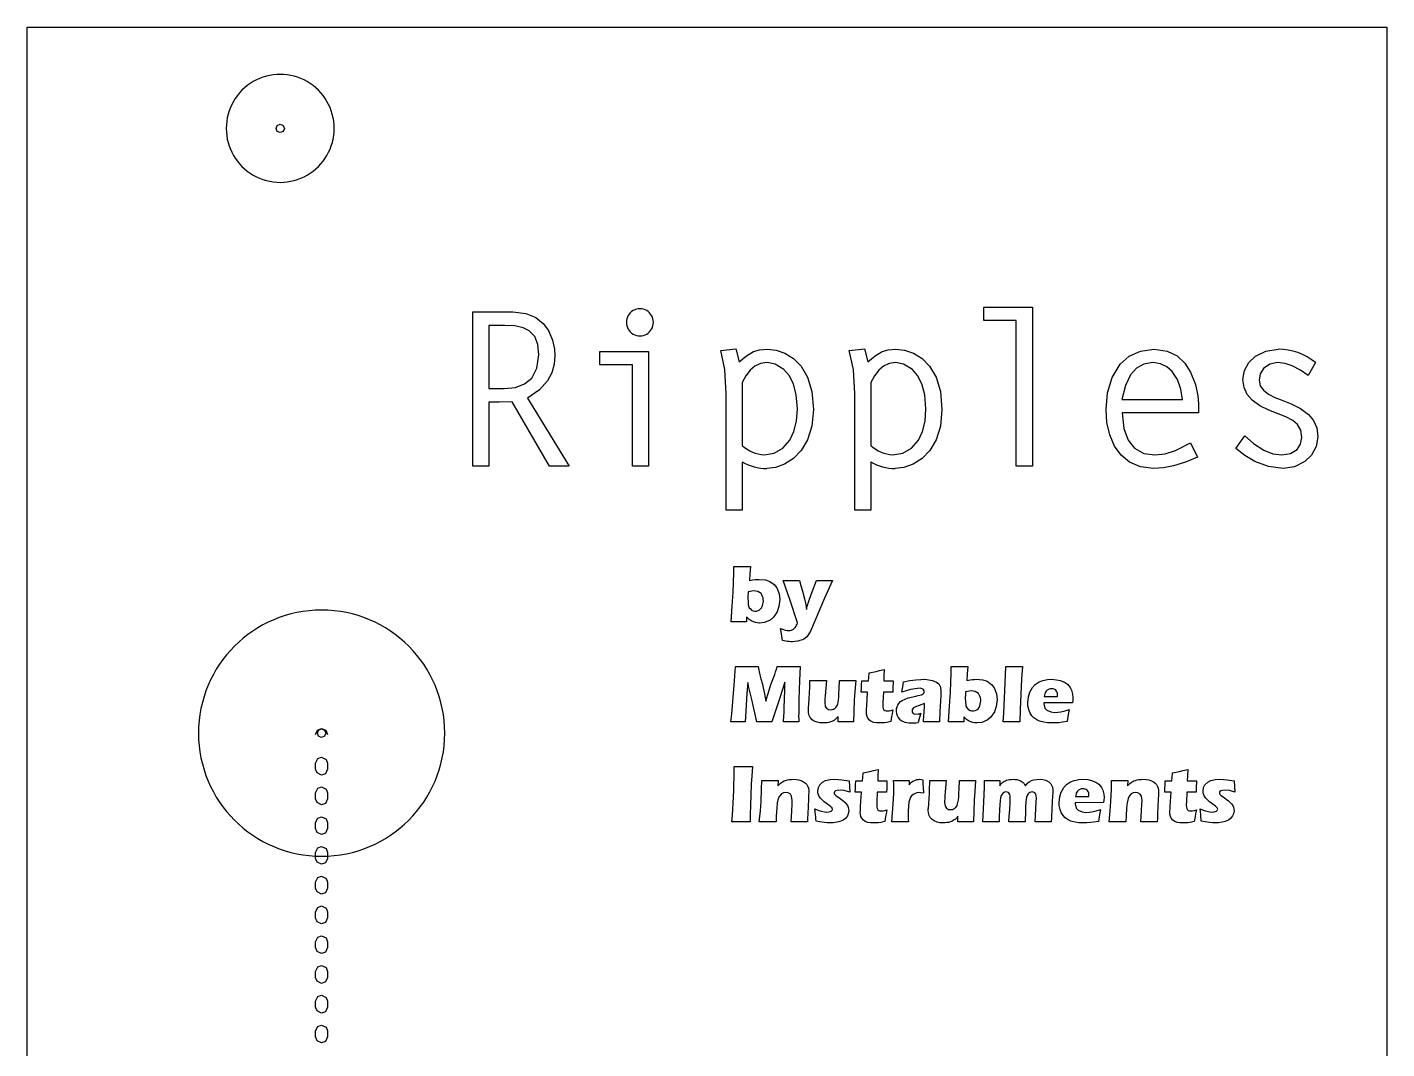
# Model space of a CAD drawing. Header units: inches. Extents: x 85 to 125, y -208 to -80.
# Drawn here: x 84.81 to 125.11, y -110.11 to -79.83 of the extents above; entities that cross this region are included whole.
import ezdxf

# ---------------------------------------------------------------- set-up
doc = ezdxf.new("R2010")
doc.units = ezdxf.units.IN
doc.header["$MEASUREMENT"] = 0

msp = doc.modelspace()

# ---------------------------------------------------------------- linework, layer by layer
at = {"color": 7, "linetype": 'Continuous'}
for p, q in [((84.806, -208.329), (84.806, -79.826)), ((84.806, -79.826), (125.107, -79.826)), ((125.107, -79.826), (125.107, -208.329)), ((113.16, -88.526), (113.16, -88.126)), ((113.16, -88.126), (114.601, -88.126)), ((114.601, -88.126), (114.601, -92.839)), ((98.015, -88.266), (99.203, -88.266)), ((98.015, -92.839), (98.015, -88.266)), ((114.125, -88.526), (113.16, -88.526)), ((114.125, -92.839), (114.125, -88.526)), ((98.961, -88.666), (98.491, -88.666)), ((98.491, -88.666), (98.491, -90.54)), ((101.781, -89.841), (101.781, -89.441)), ((101.781, -89.441), (103.222, -89.441)), ((103.222, -89.441), (103.222, -92.839)), ((105.362, -89.416), (105.813, -89.359)), ((105.813, -89.359), (105.914, -89.752)), ((109.172, -89.416), (109.623, -89.359)), ((109.623, -89.359), (109.725, -89.752)), ((102.746, -89.841), (101.781, -89.841)), ((102.746, -92.839), (102.746, -89.841)), ((122.99, -89.765), (122.78, -90.152)), ((98.491, -90.54), (98.942, -90.54)), ((106.003, -90.362), (106.003, -92.23)), ((109.813, -90.362), (109.813, -92.23)), ((98.491, -90.946), (98.491, -92.839)), ((100.289, -92.839), (99.177, -90.934)), ((99.635, -90.826), (100.867, -92.839)), ((105.527, -94.141), (105.527, -90.692)), ((109.337, -94.141), (109.337, -90.692)), ((117.255, -90.864), (119.047, -90.864)), ((119.523, -91.004), (119.523, -91.264)), ((119.523, -91.264), (117.262, -91.264)), ((119.288, -92.147), (119.491, -92.572)), ((120.633, -92.318), (120.894, -91.937)), ((98.491, -92.839), (98.015, -92.839)), ((100.867, -92.839), (100.289, -92.839)), ((103.222, -92.839), (102.746, -92.839)), ((106.003, -92.712), (106.003, -94.141)), ((109.813, -92.712), (109.813, -94.141)), ((114.601, -92.839), (114.125, -92.839)), ((106.003, -94.141), (105.527, -94.141)), ((109.813, -94.141), (109.337, -94.141)), ((107.411, -96.797), (107.217, -96.228)), ((108.076, -96.564), (108.206, -96.228)), ((108.675, -96.228), (108.442, -96.754)), ((107.998, -96.784), (108.076, -96.564)), ((107.638, -97.483), (107.411, -96.797)), ((107.905, -97.087), (107.93, -96.99)), ((108.442, -96.754), (108.022, -97.729)), ((106.131, -97.305), (106.127, -97.459)), ((105.766, -99.334), (105.803, -98.777)), ((109.762, -98.967), (109.968, -98.925)), ((113.799, -99.262), (113.812, -98.777)), ((114.307, -98.777), (114.279, -99.147)), ((105.691, -100.179), (105.766, -99.334)), ((106.165, -99.249), (106.134, -99.583)), ((106.282, -99.759), (106.195, -99.406)), ((107.261, -99.247), (107.103, -99.738)), ((108.494, -99.191), (108.456, -99.651)), ((108.876, -99.443), (108.885, -99.191)), ((109.717, -99.541), (109.53, -99.541)), ((109.54, -99.322), (109.544, -99.209)), ((109.544, -99.209), (109.744, -99.209)), ((109.691, -99.958), (109.717, -99.541)), ((110.186, -99.541), (110.171, -99.842)), ((110.463, -99.541), (110.186, -99.541)), ((110.198, -99.209), (110.472, -99.209)), ((113.752, -100.163), (113.799, -99.262)), ((114.279, -99.147), (114.235, -100.058)), ((106.134, -99.583), (106.094, -100.268)), ((106.431, -100.422), (106.282, -99.759)), ((107.103, -99.738), (106.876, -100.422)), ((107.966, -100.011), (107.985, -99.738)), ((115.786, -99.852), (114.94, -99.853)), ((114.95, -99.669), (115.348, -99.669)), ((105.662, -100.422), (105.691, -100.179)), ((106.094, -100.268), (106.091, -100.422)), ((108.841, -100.422), (108.84, -100.257)), ((110.43, -100.266), (110.404, -100.413)), ((112.573, -100.268), (112.569, -100.422)), ((113.731, -100.422), (113.752, -100.163)), ((114.235, -100.058), (114.226, -100.422)), ((113.992, -100.421), (113.731, -100.422)), ((93.356, -101.821), (93.356, -101.645)), ((93.709, -101.645), (93.709, -101.821)), ((105.764, -101.895), (105.762, -101.74)), ((109.581, -101.93), (109.788, -101.888)), ((118.757, -101.93), (118.963, -101.888)), ((107.066, -102.155), (107.054, -102.319)), ((109.167, -102.167), (109.186, -102.504)), ((109.36, -102.285), (109.364, -102.173)), ((109.364, -102.173), (109.563, -102.173)), ((110.017, -102.173), (110.292, -102.173)), ((110.95, -102.155), (110.945, -102.291)), ((111.363, -102.352), (111.371, -102.538)), ((112.048, -102.155), (112.01, -102.614)), ((112.429, -102.407), (112.439, -102.155)), ((113.161, -102.805), (113.181, -102.35)), ((113.181, -102.35), (113.183, -102.155)), ((113.64, -102.155), (113.632, -102.315)), ((117.435, -102.155), (117.423, -102.319)), ((118.535, -102.285), (118.539, -102.173)), ((118.539, -102.173), (118.739, -102.173)), ((119.193, -102.173), (119.468, -102.173)), ((120.587, -102.167), (120.606, -102.504)), ((93.356, -102.703), (93.356, -102.527)), ((93.709, -102.527), (93.709, -102.703)), ((107.963, -102.711), (107.942, -103.147)), ((109.537, -102.504), (109.349, -102.504)), ((109.511, -102.922), (109.537, -102.504)), ((110.005, -102.504), (109.991, -102.806)), ((110.282, -102.504), (110.005, -102.504)), ((110.478, -102.85), (110.49, -102.543)), ((111.519, -102.975), (111.539, -102.701)), ((115.878, -102.632), (116.276, -102.632)), ((118.332, -102.711), (118.311, -103.147)), ((118.712, -102.504), (118.525, -102.504)), ((118.686, -102.922), (118.712, -102.504)), ((119.181, -102.504), (119.166, -102.806)), ((119.458, -102.504), (119.181, -102.504)), ((108.162, -103.09), (108.153, -103.004)), ((110.44, -103.386), (110.478, -102.85)), ((113.128, -103.386), (113.161, -102.805)), ((114.395, -103.063), (114.385, -103.386)), ((116.714, -102.815), (115.868, -102.817)), ((119.582, -103.09), (119.572, -103.004)), ((93.356, -103.586), (93.356, -103.409)), ((93.709, -103.409), (93.709, -103.586)), ((106.238, -103.386), (105.99, -103.383)), ((110.25, -103.229), (110.223, -103.376)), ((112.395, -103.386), (112.393, -103.221)), ((119.426, -103.229), (119.399, -103.376)), ((93.356, -104.468), (93.356, -104.291)), ((93.709, -104.291), (93.709, -104.468)), ((93.356, -105.35), (93.356, -105.174)), ((93.709, -105.174), (93.709, -105.35)), ((93.356, -106.232), (93.356, -106.056)), ((93.709, -106.056), (93.709, -106.232)), ((93.356, -107.114), (93.356, -106.938)), ((93.709, -106.938), (93.709, -107.114)), ((93.356, -107.997), (93.356, -107.82)), ((93.709, -107.82), (93.709, -107.997)), ((93.356, -108.879), (93.356, -108.702)), ((93.709, -108.702), (93.709, -108.879)), ((93.356, -109.761), (93.356, -109.585)), ((93.709, -109.585), (93.709, -109.761))]:
    msp.add_line(p, q, dxfattribs=at)
at = {"color": 7, "linetype": 'Continuous', "flags": 128}
for points in [[(92.181, -82.826), (92.218, -82.737), (92.306, -82.701), (92.395, -82.737), (92.431, -82.826)], [(92.431, -82.826), (92.395, -82.914), (92.306, -82.951), (92.218, -82.914), (92.181, -82.826)], [(99.203, -88.266), (99.585, -88.311), (99.88, -88.431), (100.099, -88.606), (100.254, -88.814), (100.379, -89.107), (100.435, -89.373), (100.448, -89.562)], [(99.971, -89.536), (99.943, -89.231), (99.852, -88.995), (99.689, -88.825), (99.503, -88.736), (99.262, -88.683), (98.961, -88.666)], [(105.527, -90.692), (105.487, -89.97), (105.362, -89.416)], [(105.914, -89.752), (106.131, -89.569), (106.335, -89.445), (106.517, -89.39), (106.746, -89.371)], [(106.746, -89.371), (107.005, -89.399), (107.268, -89.488), (107.52, -89.644), (107.746, -89.875), (107.937, -90.204), (108.065, -90.631), (108.112, -91.162)], [(109.337, -90.692), (109.297, -89.97), (109.172, -89.416)], [(109.725, -89.752), (109.941, -89.569), (110.145, -89.445), (110.328, -89.39), (110.557, -89.371)], [(110.557, -89.371), (110.815, -89.399), (111.078, -89.488), (111.33, -89.644), (111.556, -89.875), (111.748, -90.204), (111.876, -90.631), (111.922, -91.162)], [(116.785, -91.162), (116.83, -90.669), (116.968, -90.209), (117.207, -89.817), (117.471, -89.581), (117.806, -89.426), (118.215, -89.371)], [(118.215, -89.371), (118.595, -89.426), (118.896, -89.574), (119.125, -89.79), (119.293, -90.049), (119.435, -90.417), (119.505, -90.755), (119.523, -91.004)], [(120.843, -90.267), (120.889, -90.001), (121.017, -89.768), (121.216, -89.578), (121.524, -89.426), (121.891, -89.371)], [(98.942, -90.54), (99.277, -90.505), (99.55, -90.401), (99.76, -90.227), (99.917, -89.931), (99.971, -89.536)], [(100.448, -89.562), (100.427, -89.821), (100.359, -90.071), (100.231, -90.31), (99.991, -90.577), (99.635, -90.826)], [(106.74, -89.771), (106.541, -89.799), (106.376, -89.875), (106.24, -89.991), (106.109, -90.164), (106.003, -90.362)], [(107.636, -91.143), (107.604, -90.725), (107.517, -90.397), (107.39, -90.149), (107.236, -89.973), (106.976, -89.815), (106.74, -89.771)], [(110.55, -89.771), (110.352, -89.799), (110.187, -89.875), (110.05, -89.991), (109.92, -90.164), (109.813, -90.362)], [(111.446, -91.143), (111.414, -90.725), (111.327, -90.397), (111.2, -90.149), (111.047, -89.973), (110.786, -89.815), (110.55, -89.771)], [(118.176, -89.771), (117.905, -89.813), (117.686, -89.935), (117.512, -90.131), (117.36, -90.453), (117.255, -90.864)], [(119.047, -90.864), (119.005, -90.557), (118.905, -90.275), (118.748, -90.038), (118.588, -89.896), (118.397, -89.804), (118.176, -89.771)], [(121.872, -89.771), (121.642, -89.818), (121.453, -89.948), (121.355, -90.1), (121.319, -90.286)], [(122.78, -90.152), (122.549, -89.997), (122.3, -89.866), (122.092, -89.797), (121.872, -89.771)], [(121.885, -91.29), (121.611, -91.179), (121.345, -91.047), (121.114, -90.879), (120.971, -90.714), (120.877, -90.512), (120.843, -90.267)], [(121.319, -90.286), (121.357, -90.454), (121.457, -90.592), (121.597, -90.702), (121.788, -90.803), (121.974, -90.877)], [(99.177, -90.934), (98.793, -90.941), (98.491, -90.946)], [(121.974, -90.877), (122.271, -90.992), (122.551, -91.13), (122.791, -91.306), (122.937, -91.482), (123.032, -91.701), (123.066, -91.969)], [(106.651, -92.509), (106.948, -92.459), (107.206, -92.311), (107.413, -92.069), (107.533, -91.815), (107.609, -91.506), (107.636, -91.143)], [(108.112, -91.162), (108.066, -91.656), (107.94, -92.058), (107.752, -92.375), (107.522, -92.612), (107.255, -92.782), (106.983, -92.879), (106.727, -92.909)], [(110.461, -92.509), (110.758, -92.459), (111.016, -92.311), (111.223, -92.069), (111.343, -91.815), (111.419, -91.506), (111.446, -91.143)], [(111.922, -91.162), (111.876, -91.656), (111.75, -92.058), (111.562, -92.375), (111.332, -92.612), (111.065, -92.782), (110.793, -92.879), (110.538, -92.909)], [(118.189, -92.909), (117.803, -92.861), (117.484, -92.725), (117.229, -92.515), (117.035, -92.245), (116.894, -91.913), (116.812, -91.547), (116.785, -91.162)], [(117.262, -91.264), (117.315, -91.724), (117.44, -92.066), (117.624, -92.302), (117.901, -92.461), (118.227, -92.509)], [(122.59, -91.988), (122.555, -91.771), (122.46, -91.608), (122.319, -91.487), (122.112, -91.379), (121.885, -91.29)], [(118.227, -92.509), (118.541, -92.472), (118.846, -92.374), (119.288, -92.147)], [(120.894, -91.937), (121.154, -92.171), (121.467, -92.367), (121.732, -92.471), (121.999, -92.509)], [(121.999, -92.509), (122.25, -92.468), (122.451, -92.344), (122.552, -92.19), (122.59, -91.988)], [(123.066, -91.969), (123.016, -92.262), (122.879, -92.51), (122.674, -92.705), (122.371, -92.856), (122.031, -92.909)], [(119.491, -92.572), (119.136, -92.72), (118.78, -92.833), (118.491, -92.889), (118.189, -92.909)], [(122.031, -92.909), (121.603, -92.853), (121.195, -92.7), (120.899, -92.527), (120.633, -92.318)], [(105.754, -95.813), (105.905, -95.815), (106.016, -95.816)], [(106.016, -95.816), (106.148, -95.815), (106.25, -95.813)], [(106.25, -95.813), (106.225, -96.036), (106.212, -96.227)], [(106.212, -96.227), (106.319, -96.21), (106.38, -96.203)], [(106.38, -96.203), (106.446, -96.198), (106.498, -96.197)], [(106.497, -96.197), (106.688, -96.215), (106.815, -96.255)], [(106.815, -96.255), (106.947, -96.346), (107.029, -96.452)], [(107.217, -96.228), (107.385, -96.23), (107.469, -96.23)], [(107.469, -96.23), (107.583, -96.23), (107.7, -96.228)], [(107.7, -96.228), (107.738, -96.374), (107.785, -96.549)], [(108.206, -96.228), (108.352, -96.23), (108.434, -96.23)], [(108.434, -96.23), (108.543, -96.23), (108.675, -96.228)], [(105.67, -97.459), (105.705, -96.994), (105.729, -96.574)], [(106.56, -96.616), (106.465, -96.554), (106.344, -96.54), (106.178, -96.566)], [(107.029, -96.452), (107.096, -96.627), (107.112, -96.791)], [(107.785, -96.549), (107.844, -96.773), (107.875, -96.906)], [(106.517, -97.096), (106.57, -97.04), (106.6, -96.98)], [(107.112, -96.791), (107.088, -97.005), (107.034, -97.159)], [(107.875, -96.906), (107.892, -96.997), (107.905, -97.087)], [(107.93, -96.99), (107.945, -96.943), (107.958, -96.902)], [(107.958, -96.902), (107.978, -96.841), (107.998, -96.784)], [(105.91, -97.457), (105.8, -97.458), (105.67, -97.459)], [(106.126, -97.459), (105.995, -97.457), (105.911, -97.457)], [(106.205, -97.383), (106.166, -97.344), (106.131, -97.305)], [(106.286, -97.438), (106.237, -97.408), (106.205, -97.383)], [(106.393, -97.477), (106.331, -97.458), (106.286, -97.438)], [(106.517, -97.491), (106.447, -97.486), (106.394, -97.477)], [(106.824, -97.409), (106.663, -97.475), (106.518, -97.491)], [(107.034, -97.159), (106.929, -97.321), (106.824, -97.409)], [(107.612, -97.557), (107.627, -97.521), (107.638, -97.483)], [(107.191, -98.01), (107.156, -97.756), (107.14, -97.652)], [(107.14, -97.652), (107.22, -97.685), (107.274, -97.702)], [(107.274, -97.702), (107.335, -97.712), (107.375, -97.715)], [(107.375, -97.715), (107.424, -97.711), (107.459, -97.703)], [(107.459, -97.703), (107.498, -97.687), (107.521, -97.673)], [(107.521, -97.673), (107.548, -97.648), (107.571, -97.62)], [(107.571, -97.62), (107.597, -97.582), (107.612, -97.557)], [(107.943, -97.859), (107.902, -97.905), (107.867, -97.935)], [(108.022, -97.729), (107.977, -97.81), (107.943, -97.859)], [(107.291, -98.03), (107.241, -98.021), (107.191, -98.01)], [(107.391, -98.041), (107.329, -98.035), (107.291, -98.03)], [(107.49, -98.046), (107.44, -98.045), (107.391, -98.041)], [(107.652, -98.03), (107.561, -98.043), (107.49, -98.046)], [(107.784, -97.986), (107.713, -98.013), (107.652, -98.03)], [(107.867, -97.935), (107.822, -97.966), (107.784, -97.986)], [(105.803, -98.777), (106.022, -98.778), (106.152, -98.779)], [(106.152, -98.779), (106.305, -98.778), (106.474, -98.777)], [(106.474, -98.777), (106.49, -98.877), (106.501, -98.934)], [(106.501, -98.934), (106.523, -99.026), (106.554, -99.144)], [(106.906, -99.168), (106.964, -99.012), (106.988, -98.941)], [(106.988, -98.941), (107.012, -98.863), (107.036, -98.777)], [(107.036, -98.777), (107.236, -98.778), (107.391, -98.779)], [(107.39, -98.779), (107.552, -98.778), (107.718, -98.777)], [(107.718, -98.777), (107.698, -99.196), (107.689, -99.475)], [(109.744, -99.209), (109.753, -99.106), (109.762, -98.967)], [(109.968, -98.925), (110.072, -98.902), (110.21, -98.869)], [(110.21, -98.869), (110.202, -99.054), (110.198, -99.209)], [(112.196, -98.777), (112.347, -98.778), (112.458, -98.779)], [(112.458, -98.779), (112.591, -98.778), (112.693, -98.777)], [(112.692, -98.777), (112.667, -98.999), (112.654, -99.19)], [(113.812, -98.777), (113.974, -98.778), (114.064, -98.779)], [(114.064, -98.779), (114.194, -98.778), (114.307, -98.777)], [(106.184, -99.355), (106.175, -99.307), (106.165, -99.249)], [(106.195, -99.406), (106.189, -99.38), (106.184, -99.355)], [(106.554, -99.144), (106.597, -99.305), (106.623, -99.414)], [(106.623, -99.414), (106.66, -99.592), (106.7, -99.804)], [(106.7, -99.804), (106.757, -99.608), (106.797, -99.478)], [(106.797, -99.478), (106.853, -99.314), (106.906, -99.168)], [(107.263, -99.384), (107.263, -99.317), (107.261, -99.247)], [(107.985, -99.738), (107.994, -99.559), (108.001, -99.404)], [(108.001, -99.404), (108.005, -99.282), (108.006, -99.191)], [(108.006, -99.191), (108.159, -99.193), (108.26, -99.194)], [(108.26, -99.194), (108.386, -99.193), (108.494, -99.191)], [(108.863, -99.689), (108.869, -99.577), (108.876, -99.443)], [(108.885, -99.191), (109.042, -99.193), (109.141, -99.194)], [(109.141, -99.194), (109.266, -99.193), (109.366, -99.191)], [(109.366, -99.191), (109.339, -99.525), (109.323, -99.774)], [(109.53, -99.541), (109.536, -99.431), (109.54, -99.322)], [(110.472, -99.209), (110.465, -99.437), (110.463, -99.541)], [(110.735, -99.542), (110.756, -99.432), (110.764, -99.378)], [(111.361, -99.45), (111.336, -99.438), (111.306, -99.43), (111.271, -99.426), (111.196, -99.427), (110.985, -99.462), (110.735, -99.542)], [(110.764, -99.378), (110.773, -99.311), (110.784, -99.236)], [(110.784, -99.236), (110.97, -99.199), (111.142, -99.175), (111.298, -99.162), (111.414, -99.16), (111.641, -99.192)], [(111.393, -99.553), (111.398, -99.537), (111.397, -99.499), (111.361, -99.45)], [(111.641, -99.192), (111.757, -99.24), (111.825, -99.295)], [(111.825, -99.295), (111.879, -99.394), (111.892, -99.517), (111.886, -99.627), (111.874, -99.803)], [(112.112, -100.422), (112.147, -99.958), (112.171, -99.537)], [(113.003, -99.579), (112.907, -99.517), (112.787, -99.503), (112.62, -99.529)], [(112.654, -99.19), (112.761, -99.174), (112.823, -99.166)], [(112.823, -99.166), (112.889, -99.161), (112.94, -99.16)], [(112.94, -99.16), (113.131, -99.178), (113.258, -99.218)], [(113.257, -99.218), (113.39, -99.309), (113.472, -99.416)], [(113.472, -99.416), (113.538, -99.59), (113.554, -99.754)], [(114.464, -99.845), (114.483, -99.675), (114.525, -99.544)], [(114.525, -99.544), (114.606, -99.399), (114.684, -99.313)], [(114.684, -99.313), (114.802, -99.235), (114.908, -99.195)], [(114.908, -99.195), (115.051, -99.167), (115.167, -99.16)], [(114.993, -99.537), (114.976, -99.569), (114.967, -99.594)], [(115.039, -99.486), (115.011, -99.513), (114.993, -99.537)], [(115.099, -99.452), (115.064, -99.469), (115.039, -99.486)], [(115.17, -99.441), (115.13, -99.445), (115.099, -99.452)], [(115.167, -99.16), (115.317, -99.17), (115.429, -99.192)], [(115.263, -99.461), (115.213, -99.445), (115.17, -99.441)], [(115.327, -99.527), (115.296, -99.484), (115.263, -99.461)], [(115.349, -99.634), (115.342, -99.569), (115.327, -99.527)], [(115.429, -99.192), (115.557, -99.243), (115.641, -99.303)], [(115.641, -99.303), (115.722, -99.399), (115.765, -99.483)], [(115.764, -99.483), (115.794, -99.6), (115.801, -99.699)], [(108.456, -99.651), (108.449, -99.747), (108.447, -99.794)], [(108.447, -99.794), (108.447, -99.828), (108.447, -99.845)], [(108.447, -99.845), (108.463, -99.961), (108.498, -100.016)], [(108.777, -99.992), (108.798, -99.963), (108.813, -99.937)], [(108.813, -99.937), (108.832, -99.89), (108.842, -99.851)], [(108.842, -99.851), (108.855, -99.769), (108.863, -99.689)], [(109.322, -99.774), (109.307, -100.113), (109.298, -100.422)], [(110.171, -99.842), (110.169, -99.903), (110.169, -99.929)], [(110.169, -99.929), (110.173, -99.988), (110.181, -100.026)], [(110.583, -99.981), (110.612, -99.921), (110.645, -99.875)], [(110.645, -99.875), (110.697, -99.822), (110.744, -99.787)], [(110.744, -99.787), (110.923, -99.709), (111.147, -99.656)], [(111.243, -99.935), (111.133, -99.971), (111.078, -100.002)], [(111.147, -99.656), (111.214, -99.642), (111.262, -99.63)], [(111.406, -99.875), (111.328, -99.909), (111.244, -99.935)], [(111.262, -99.63), (111.312, -99.615), (111.337, -99.606)], [(111.337, -99.606), (111.36, -99.593), (111.373, -99.582)], [(111.373, -99.582), (111.386, -99.566), (111.393, -99.553)], [(111.874, -99.803), (111.856, -100.114), (111.846, -100.422)], [(113.554, -99.754), (113.53, -99.969), (113.476, -100.123)], [(114.495, -100.059), (114.47, -99.941), (114.464, -99.845)], [(114.94, -99.853), (114.939, -99.874), (114.939, -99.888)], [(114.939, -99.888), (114.968, -100.012), (115.032, -100.079)], [(114.967, -99.594), (114.957, -99.63), (114.95, -99.669)], [(115.348, -99.669), (115.349, -99.648), (115.349, -99.634)], [(115.801, -99.699), (115.796, -99.781), (115.786, -99.852)], [(107.673, -100.261), (107.674, -100.334), (107.675, -100.422)], [(107.962, -100.079), (107.963, -100.047), (107.966, -100.011)], [(107.986, -100.236), (107.967, -100.153), (107.962, -100.079)], [(108.074, -100.356), (108.014, -100.292), (107.986, -100.236)], [(108.498, -100.016), (108.562, -100.052), (108.621, -100.061)], [(108.621, -100.061), (108.654, -100.058), (108.679, -100.052)], [(108.679, -100.052), (108.711, -100.041), (108.735, -100.028)], [(108.766, -100.339), (108.731, -100.367), (108.701, -100.386)], [(108.735, -100.028), (108.759, -100.01), (108.777, -99.992)], [(108.84, -100.257), (108.795, -100.31), (108.766, -100.339)], [(109.681, -100.138), (109.682, -100.118), (109.683, -100.095)], [(109.701, -100.266), (109.685, -100.196), (109.682, -100.138)], [(109.683, -100.095), (109.686, -100.037), (109.691, -99.958)], [(109.773, -100.373), (109.724, -100.316), (109.701, -100.266)], [(110.181, -100.026), (110.201, -100.062), (110.226, -100.081)], [(110.226, -100.081), (110.264, -100.095), (110.296, -100.098)], [(110.296, -100.098), (110.33, -100.097), (110.357, -100.094)], [(110.357, -100.094), (110.407, -100.084), (110.468, -100.068)], [(110.468, -100.068), (110.445, -100.18), (110.43, -100.266)], [(111.078, -100.002), (111.035, -100.055), (111.037, -100.13), (111.07, -100.169), (111.131, -100.189), (111.219, -100.187)], [(111.299, -100.166), (111.255, -100.296), (111.215, -100.437)], [(111.219, -100.187), (111.258, -100.178), (111.299, -100.166)], [(112.648, -100.347), (112.608, -100.308), (112.573, -100.268)], [(112.631, -99.953), (112.665, -100.019), (112.707, -100.06)], [(112.729, -100.401), (112.679, -100.371), (112.648, -100.347)], [(113.476, -100.123), (113.372, -100.284), (113.266, -100.373)], [(114.584, -100.238), (114.527, -100.144), (114.495, -100.059)], [(114.731, -100.364), (114.642, -100.299), (114.585, -100.238)], [(115.032, -100.079), (115.149, -100.128), (115.258, -100.14)], [(115.258, -100.14), (115.355, -100.134), (115.44, -100.122)], [(115.44, -100.122), (115.569, -100.093), (115.691, -100.058)], [(115.691, -100.058), (115.665, -100.204), (115.631, -100.408)], [(93.356, -100.791), (93.408, -100.666), (93.533, -100.614), (93.657, -100.666), (93.709, -100.791)], [(93.408, -100.756), (93.444, -100.668), (93.533, -100.631), (93.621, -100.668), (93.658, -100.756)], [(105.879, -100.42), (105.78, -100.421), (105.662, -100.422)], [(106.091, -100.422), (105.942, -100.421), (105.879, -100.42)], [(106.66, -100.42), (106.551, -100.421), (106.431, -100.422)], [(106.876, -100.422), (106.731, -100.421), (106.66, -100.42)], [(107.452, -100.42), (107.335, -100.421), (107.224, -100.422)], [(107.675, -100.422), (107.527, -100.421), (107.452, -100.42)], [(108.223, -100.431), (108.134, -100.397), (108.074, -100.356)], [(108.403, -100.454), (108.3, -100.447), (108.223, -100.431)], [(108.52, -100.445), (108.455, -100.452), (108.403, -100.454)], [(108.621, -100.422), (108.568, -100.437), (108.52, -100.445)], [(108.701, -100.386), (108.658, -100.408), (108.621, -100.422)], [(109.069, -100.42), (108.942, -100.421), (108.841, -100.422)], [(109.298, -100.422), (109.159, -100.421), (109.069, -100.42)], [(109.906, -100.436), (109.825, -100.408), (109.773, -100.373)], [(110.088, -100.454), (109.98, -100.448), (109.906, -100.436)], [(110.217, -100.447), (110.144, -100.452), (110.088, -100.454)], [(110.404, -100.413), (110.287, -100.436), (110.218, -100.447)], [(111.846, -100.422), (111.583, -100.42), (111.37, -100.422)], [(112.352, -100.42), (112.242, -100.421), (112.112, -100.422)], [(112.569, -100.422), (112.437, -100.421), (112.352, -100.42)], [(112.836, -100.441), (112.773, -100.422), (112.729, -100.401)], [(112.96, -100.454), (112.889, -100.45), (112.836, -100.441)], [(113.266, -100.373), (113.106, -100.438), (112.96, -100.454)], [(114.226, -100.422), (114.089, -100.421), (113.992, -100.421)], [(114.939, -100.434), (114.814, -100.402), (114.731, -100.364)], [(115.203, -100.454), (115.05, -100.448), (114.939, -100.434)], [(115.396, -100.445), (115.289, -100.452), (115.203, -100.454)], [(115.631, -100.408), (115.489, -100.433), (115.396, -100.445)], [(93.658, -100.756), (93.621, -100.845), (93.533, -100.881), (93.444, -100.845), (93.408, -100.756)], [(93.356, -101.645), (93.42, -101.509), (93.533, -101.468)], [(93.533, -101.468), (93.668, -101.532), (93.709, -101.645)], [(93.533, -101.998), (93.397, -101.934), (93.356, -101.821)], [(93.709, -101.821), (93.645, -101.957), (93.533, -101.998)], [(105.762, -101.74), (105.955, -101.742), (106.045, -101.742)], [(106.045, -101.742), (106.142, -101.742), (106.304, -101.74)], [(106.304, -101.74), (106.283, -102.035), (106.269, -102.254)], [(109.563, -102.173), (109.572, -102.069), (109.581, -101.93)], [(109.788, -101.888), (109.891, -101.865), (110.029, -101.833)], [(110.029, -101.833), (110.021, -102.017), (110.017, -102.173)], [(118.739, -102.173), (118.748, -102.069), (118.757, -101.93)], [(118.963, -101.888), (119.067, -101.865), (119.205, -101.833)], [(119.205, -101.833), (119.197, -102.017), (119.193, -102.173)], [(93.356, -102.527), (93.42, -102.391), (93.533, -102.35)], [(93.533, -102.35), (93.668, -102.414), (93.709, -102.527)], [(106.269, -102.254), (106.253, -102.618), (106.245, -102.885)], [(106.56, -102.781), (106.576, -102.421), (106.582, -102.155)], [(106.582, -102.155), (106.732, -102.157), (106.832, -102.157)], [(106.832, -102.157), (106.966, -102.156), (107.066, -102.155)], [(107.054, -102.319), (107.096, -102.275), (107.123, -102.248)], [(107.123, -102.248), (107.16, -102.219), (107.195, -102.198)], [(107.195, -102.198), (107.244, -102.173), (107.286, -102.157)], [(107.286, -102.157), (107.343, -102.142), (107.391, -102.132)], [(107.391, -102.132), (107.457, -102.125), (107.511, -102.123)], [(107.511, -102.123), (107.607, -102.129), (107.681, -102.142)], [(107.681, -102.142), (107.765, -102.168), (107.819, -102.195)], [(107.819, -102.195), (107.875, -102.239), (107.911, -102.281)], [(107.911, -102.281), (107.945, -102.34), (107.961, -102.391)], [(108.241, -102.475), (108.259, -102.367), (108.298, -102.289)], [(108.298, -102.289), (108.379, -102.206), (108.467, -102.162)], [(108.467, -102.162), (108.607, -102.131), (108.739, -102.123)], [(108.739, -102.123), (108.956, -102.137), (109.167, -102.167)], [(109.349, -102.504), (109.355, -102.394), (109.36, -102.285)], [(110.292, -102.173), (110.284, -102.4), (110.282, -102.504)], [(110.491, -102.373), (110.49, -102.261), (110.488, -102.155)], [(110.488, -102.155), (110.633, -102.157), (110.72, -102.157)], [(110.72, -102.157), (110.842, -102.156), (110.95, -102.155)], [(110.945, -102.291), (110.993, -102.24), (111.023, -102.212)], [(111.023, -102.212), (111.059, -102.184), (111.091, -102.165)], [(111.091, -102.165), (111.136, -102.145), (111.172, -102.133)], [(111.172, -102.133), (111.221, -102.125), (111.26, -102.123)], [(111.26, -102.123), (111.312, -102.127), (111.357, -102.135)], [(111.356, -102.135), (111.359, -102.268), (111.363, -102.352)], [(111.554, -102.367), (111.558, -102.245), (111.559, -102.155)], [(111.559, -102.155), (111.713, -102.157), (111.814, -102.157)], [(111.814, -102.157), (111.939, -102.156), (112.048, -102.155)], [(112.439, -102.155), (112.595, -102.157), (112.694, -102.157)], [(112.694, -102.157), (112.82, -102.156), (112.919, -102.155)], [(112.919, -102.155), (112.892, -102.488), (112.876, -102.737)], [(113.183, -102.155), (113.322, -102.157), (113.417, -102.157)], [(113.417, -102.157), (113.544, -102.156), (113.64, -102.155)], [(113.632, -102.315), (113.67, -102.268), (113.695, -102.241)], [(113.695, -102.241), (113.728, -102.213), (113.758, -102.191)], [(113.758, -102.191), (113.801, -102.168), (113.836, -102.154)], [(113.836, -102.154), (113.883, -102.14), (113.925, -102.132)], [(113.925, -102.132), (113.982, -102.125), (114.029, -102.123)], [(114.029, -102.123), (114.094, -102.127), (114.142, -102.133)], [(114.142, -102.133), (114.195, -102.147), (114.231, -102.159)], [(114.231, -102.159), (114.27, -102.179), (114.296, -102.196)], [(114.296, -102.196), (114.325, -102.22), (114.345, -102.242)], [(114.345, -102.242), (114.371, -102.279), (114.394, -102.317)], [(114.394, -102.317), (114.455, -102.243), (114.506, -102.2)], [(114.506, -102.2), (114.577, -102.163), (114.64, -102.142)], [(114.64, -102.142), (114.726, -102.127), (114.795, -102.123)], [(114.795, -102.123), (114.909, -102.133), (114.993, -102.153)], [(114.993, -102.153), (115.087, -102.201), (115.146, -102.258)], [(115.146, -102.258), (115.194, -102.355), (115.205, -102.45)], [(115.453, -102.507), (115.534, -102.362), (115.612, -102.276)], [(115.612, -102.276), (115.73, -102.198), (115.836, -102.158)], [(115.836, -102.158), (115.98, -102.13), (116.095, -102.123)], [(116.095, -102.123), (116.245, -102.133), (116.357, -102.155)], [(116.357, -102.155), (116.485, -102.206), (116.569, -102.267)], [(116.569, -102.267), (116.651, -102.362), (116.693, -102.446)], [(116.928, -102.781), (116.945, -102.421), (116.951, -102.155)], [(116.951, -102.155), (117.1, -102.157), (117.2, -102.157)], [(117.2, -102.157), (117.334, -102.156), (117.435, -102.155)], [(117.423, -102.319), (117.464, -102.275), (117.492, -102.248)], [(117.491, -102.248), (117.528, -102.219), (117.563, -102.198)], [(117.563, -102.198), (117.613, -102.173), (117.654, -102.157)], [(117.654, -102.157), (117.711, -102.142), (117.76, -102.132)], [(117.76, -102.132), (117.825, -102.125), (117.88, -102.123)], [(117.88, -102.123), (117.976, -102.129), (118.049, -102.142)], [(118.049, -102.142), (118.133, -102.168), (118.187, -102.195)], [(118.187, -102.195), (118.243, -102.239), (118.28, -102.281)], [(118.28, -102.281), (118.314, -102.34), (118.329, -102.391)], [(118.525, -102.504), (118.531, -102.394), (118.535, -102.285)], [(119.468, -102.173), (119.46, -102.4), (119.458, -102.504)], [(119.661, -102.475), (119.678, -102.367), (119.718, -102.289)], [(119.718, -102.289), (119.799, -102.206), (119.887, -102.162)], [(119.887, -102.162), (120.027, -102.131), (120.159, -102.123)], [(120.159, -102.123), (120.375, -102.137), (120.587, -102.167)], [(93.533, -102.88), (93.397, -102.816), (93.356, -102.703)], [(93.709, -102.703), (93.645, -102.839), (93.533, -102.88)], [(107.07, -102.691), (107.038, -102.824), (107.022, -102.978)], [(107.166, -102.557), (107.105, -102.622), (107.07, -102.691)], [(107.298, -102.512), (107.222, -102.526), (107.166, -102.557)], [(107.43, -102.565), (107.363, -102.522), (107.298, -102.512)], [(107.483, -102.755), (107.466, -102.628), (107.43, -102.565)], [(107.47, -103.06), (107.48, -102.857), (107.483, -102.755)], [(107.961, -102.391), (107.971, -102.458), (107.973, -102.513)], [(107.973, -102.513), (107.97, -102.597), (107.963, -102.711)], [(108.261, -102.585), (108.245, -102.525), (108.241, -102.475)], [(108.318, -102.684), (108.282, -102.63), (108.261, -102.585)], [(108.431, -102.789), (108.359, -102.727), (108.318, -102.684)], [(108.767, -102.466), (108.733, -102.495), (108.724, -102.526)], [(108.724, -102.526), (108.726, -102.54), (108.729, -102.551)], [(108.729, -102.551), (108.737, -102.565), (108.747, -102.577)], [(108.746, -102.577), (108.763, -102.592), (108.778, -102.604)], [(108.905, -102.446), (108.815, -102.453), (108.767, -102.466)], [(108.778, -102.604), (108.816, -102.631), (108.869, -102.668)], [(108.869, -102.668), (108.94, -102.719), (108.982, -102.752)], [(109.186, -102.504), (109.026, -102.458), (108.905, -102.446)], [(108.982, -102.752), (109.048, -102.808), (109.086, -102.85)], [(110.49, -102.543), (110.491, -102.449), (110.491, -102.373)], [(110.965, -102.711), (110.943, -102.806), (110.931, -102.913)], [(111.03, -102.604), (110.99, -102.658), (110.965, -102.711)], [(111.122, -102.54), (111.067, -102.57), (111.03, -102.604)], [(111.247, -102.519), (111.172, -102.525), (111.122, -102.54)], [(111.371, -102.538), (111.299, -102.523), (111.247, -102.519)], [(111.539, -102.701), (111.548, -102.522), (111.554, -102.367)], [(112.001, -102.757), (112.001, -102.792), (112, -102.808)], [(112.01, -102.614), (112.003, -102.711), (112.001, -102.757)], [(112.396, -102.814), (112.409, -102.732), (112.417, -102.653)], [(112.417, -102.653), (112.423, -102.54), (112.429, -102.407)], [(112.876, -102.737), (112.861, -103.077), (112.852, -103.386)], [(113.643, -102.748), (113.632, -102.881), (113.624, -103.026)], [(113.677, -102.606), (113.654, -102.676), (113.643, -102.748)], [(113.737, -102.526), (113.701, -102.565), (113.677, -102.606)], [(113.819, -102.498), (113.77, -102.507), (113.737, -102.526)], [(113.889, -102.52), (113.854, -102.503), (113.819, -102.498)], [(113.929, -102.578), (113.909, -102.542), (113.889, -102.52)], [(113.943, -102.686), (113.939, -102.617), (113.929, -102.578)], [(113.929, -103.025), (113.941, -102.794), (113.943, -102.686)], [(114.431, -102.657), (114.417, -102.726), (114.408, -102.802)], [(114.478, -102.557), (114.449, -102.608), (114.431, -102.657)], [(114.529, -102.512), (114.499, -102.533), (114.478, -102.557)], [(114.592, -102.498), (114.554, -102.503), (114.529, -102.512)], [(114.654, -102.512), (114.62, -102.501), (114.592, -102.498)], [(114.7, -102.565), (114.677, -102.529), (114.654, -102.512)], [(114.719, -102.682), (114.713, -102.606), (114.7, -102.565)], [(114.706, -103.002), (114.716, -102.788), (114.719, -102.682)], [(115.197, -102.618), (115.187, -102.794), (115.175, -103.003)], [(115.205, -102.45), (115.203, -102.53), (115.197, -102.618)], [(115.392, -102.809), (115.411, -102.638), (115.453, -102.507)], [(115.895, -102.557), (115.885, -102.594), (115.878, -102.632)], [(115.921, -102.501), (115.904, -102.533), (115.895, -102.557)], [(115.967, -102.449), (115.939, -102.477), (115.921, -102.501)], [(116.027, -102.416), (115.992, -102.432), (115.967, -102.449)], [(116.098, -102.404), (116.058, -102.408), (116.027, -102.416)], [(116.191, -102.425), (116.141, -102.408), (116.098, -102.404)], [(116.255, -102.49), (116.224, -102.447), (116.191, -102.425)], [(116.277, -102.597), (116.27, -102.533), (116.255, -102.49)], [(116.276, -102.632), (116.277, -102.611), (116.277, -102.597)], [(116.693, -102.446), (116.722, -102.563), (116.729, -102.662)], [(116.729, -102.662), (116.724, -102.744), (116.714, -102.815)], [(117.438, -102.691), (117.407, -102.824), (117.391, -102.978)], [(117.534, -102.557), (117.473, -102.622), (117.438, -102.691)], [(117.666, -102.512), (117.59, -102.526), (117.534, -102.557)], [(117.798, -102.565), (117.731, -102.522), (117.666, -102.512)], [(117.851, -102.755), (117.835, -102.628), (117.798, -102.565)], [(117.839, -103.06), (117.849, -102.857), (117.851, -102.755)], [(118.329, -102.391), (118.339, -102.458), (118.341, -102.513)], [(118.341, -102.513), (118.338, -102.597), (118.332, -102.711)], [(119.68, -102.585), (119.664, -102.525), (119.661, -102.475)], [(119.738, -102.684), (119.701, -102.63), (119.681, -102.585)], [(119.851, -102.789), (119.779, -102.727), (119.738, -102.684)], [(120.187, -102.466), (120.152, -102.495), (120.144, -102.526)], [(120.144, -102.526), (120.146, -102.54), (120.149, -102.551)], [(120.149, -102.551), (120.157, -102.565), (120.166, -102.577)], [(120.166, -102.577), (120.182, -102.592), (120.198, -102.604)], [(120.325, -102.446), (120.235, -102.453), (120.187, -102.466)], [(120.198, -102.604), (120.236, -102.631), (120.289, -102.668)], [(120.289, -102.668), (120.36, -102.719), (120.402, -102.752)], [(120.606, -102.504), (120.446, -102.458), (120.325, -102.446)], [(120.402, -102.752), (120.468, -102.808), (120.505, -102.85)], [(106.245, -102.885), (106.239, -103.187), (106.238, -103.386)], [(106.507, -103.386), (106.541, -103.061), (106.56, -102.781)], [(107.022, -102.978), (107.009, -103.205), (107.003, -103.386)], [(107.447, -103.386), (107.46, -103.229), (107.47, -103.06)], [(107.942, -103.147), (107.937, -103.285), (107.936, -103.386)], [(108.153, -103.004), (108.273, -103.047), (108.354, -103.072)], [(108.178, -103.251), (108.171, -103.172), (108.162, -103.09)], [(108.354, -103.072), (108.444, -103.09), (108.509, -103.094)], [(108.605, -102.92), (108.502, -102.843), (108.431, -102.789)], [(108.509, -103.094), (108.568, -103.091), (108.605, -103.083)], [(108.662, -102.972), (108.638, -102.946), (108.605, -102.92)], [(108.605, -103.083), (108.639, -103.068), (108.658, -103.052)], [(108.658, -103.052), (108.672, -103.028), (108.675, -103.01)], [(108.675, -103.01), (108.671, -102.988), (108.662, -102.972)], [(109.085, -102.85), (109.12, -102.902), (109.14, -102.946)], [(109.159, -103.054), (109.145, -103.146), (109.117, -103.211)], [(109.14, -102.946), (109.155, -103.005), (109.159, -103.054)], [(109.501, -103.101), (109.501, -103.082), (109.502, -103.058)], [(109.52, -103.229), (109.505, -103.159), (109.501, -103.101)], [(109.502, -103.058), (109.505, -103), (109.511, -102.922)], [(109.99, -102.806), (109.989, -102.866), (109.988, -102.893)], [(109.988, -102.893), (109.992, -102.951), (110.001, -102.989)], [(110, -102.989), (110.021, -103.025), (110.045, -103.045)], [(110.045, -103.045), (110.083, -103.058), (110.116, -103.061)], [(110.116, -103.061), (110.149, -103.06), (110.176, -103.057)], [(110.176, -103.057), (110.226, -103.047), (110.287, -103.031)], [(110.287, -103.031), (110.265, -103.143), (110.25, -103.229)], [(110.931, -102.913), (110.924, -103.081), (110.922, -103.23)], [(111.516, -103.042), (111.517, -103.01), (111.519, -102.975)], [(111.539, -103.199), (111.52, -103.116), (111.516, -103.042)], [(112, -102.808), (112.017, -102.924), (112.052, -102.979)], [(112.052, -102.979), (112.116, -103.015), (112.175, -103.024)], [(112.175, -103.024), (112.207, -103.021), (112.233, -103.016)], [(112.233, -103.016), (112.264, -103.004), (112.288, -102.991)], [(112.288, -102.991), (112.313, -102.973), (112.33, -102.955)], [(112.33, -102.955), (112.352, -102.927), (112.367, -102.9)], [(112.367, -102.9), (112.385, -102.853), (112.396, -102.814)], [(113.624, -103.026), (113.616, -103.231), (113.613, -103.386)], [(113.903, -103.386), (113.917, -103.22), (113.929, -103.025)], [(114.408, -102.802), (114.4, -102.933), (114.395, -103.063)], [(114.681, -103.386), (114.695, -103.19), (114.706, -103.002)], [(115.175, -103.003), (115.164, -103.258), (115.16, -103.386)], [(115.423, -103.022), (115.398, -102.904), (115.392, -102.809)], [(115.513, -103.201), (115.455, -103.108), (115.423, -103.022)], [(115.868, -102.817), (115.867, -102.837), (115.867, -102.851)], [(115.867, -102.851), (115.896, -102.975), (115.96, -103.042)], [(115.96, -103.042), (116.077, -103.092), (116.187, -103.104)], [(116.187, -103.104), (116.283, -103.098), (116.368, -103.085)], [(116.368, -103.085), (116.497, -103.056), (116.62, -103.022)], [(116.62, -103.022), (116.593, -103.167), (116.559, -103.371)], [(116.875, -103.386), (116.909, -103.061), (116.928, -102.781)], [(117.391, -102.978), (117.378, -103.205), (117.372, -103.386)], [(117.816, -103.386), (117.828, -103.229), (117.839, -103.06)], [(118.311, -103.147), (118.306, -103.285), (118.305, -103.386)], [(118.677, -103.101), (118.677, -103.082), (118.678, -103.058)], [(118.696, -103.229), (118.68, -103.159), (118.677, -103.101)], [(118.678, -103.058), (118.681, -103), (118.686, -102.922)], [(119.166, -102.806), (119.164, -102.866), (119.164, -102.893)], [(119.164, -102.893), (119.168, -102.951), (119.176, -102.989)], [(119.176, -102.989), (119.197, -103.025), (119.221, -103.045)], [(119.221, -103.045), (119.259, -103.058), (119.292, -103.061)], [(119.292, -103.061), (119.325, -103.06), (119.352, -103.057)], [(119.352, -103.057), (119.402, -103.047), (119.463, -103.031)], [(119.463, -103.031), (119.44, -103.143), (119.426, -103.229)], [(119.572, -103.004), (119.693, -103.047), (119.774, -103.072)], [(119.598, -103.251), (119.591, -103.172), (119.582, -103.09)], [(119.774, -103.072), (119.864, -103.09), (119.929, -103.094)], [(120.025, -102.92), (119.922, -102.843), (119.851, -102.789)], [(119.929, -103.094), (119.988, -103.091), (120.024, -103.083)], [(120.024, -103.083), (120.059, -103.068), (120.078, -103.052)], [(120.082, -102.972), (120.058, -102.946), (120.025, -102.92)], [(120.078, -103.052), (120.091, -103.028), (120.095, -103.01)], [(120.095, -103.01), (120.091, -102.988), (120.082, -102.972)], [(120.505, -102.85), (120.54, -102.902), (120.559, -102.946)], [(120.578, -103.054), (120.565, -103.146), (120.537, -103.211)], [(120.559, -102.946), (120.575, -103.005), (120.578, -103.054)], [(93.356, -103.409), (93.42, -103.273), (93.533, -103.233)], [(93.533, -103.233), (93.668, -103.296), (93.709, -103.409)], [(105.99, -103.383), (105.862, -103.384), (105.694, -103.386)], [(106.768, -103.383), (106.627, -103.384), (106.507, -103.386)], [(107.003, -103.386), (106.87, -103.384), (106.768, -103.383)], [(107.709, -103.383), (107.556, -103.384), (107.447, -103.386)], [(107.936, -103.386), (107.805, -103.384), (107.709, -103.383)], [(108.188, -103.363), (108.182, -103.302), (108.178, -103.251)], [(108.433, -103.405), (108.304, -103.386), (108.188, -103.363)], [(108.609, -103.417), (108.519, -103.413), (108.433, -103.405)], [(108.81, -103.399), (108.699, -103.414), (108.609, -103.417)], [(108.991, -103.332), (108.893, -103.376), (108.81, -103.399)], [(109.117, -103.211), (109.057, -103.284), (108.991, -103.332)], [(109.593, -103.336), (109.544, -103.279), (109.52, -103.229)], [(109.725, -103.4), (109.644, -103.371), (109.593, -103.336)], [(109.907, -103.417), (109.8, -103.412), (109.725, -103.4)], [(110.037, -103.41), (109.963, -103.416), (109.908, -103.417)], [(110.223, -103.376), (110.106, -103.4), (110.037, -103.41)], [(110.691, -103.383), (110.555, -103.384), (110.44, -103.386)], [(110.927, -103.386), (110.795, -103.384), (110.691, -103.383)], [(110.922, -103.23), (110.923, -103.31), (110.927, -103.386)], [(111.627, -103.319), (111.568, -103.255), (111.539, -103.199)], [(111.777, -103.395), (111.688, -103.36), (111.627, -103.319)], [(111.957, -103.417), (111.854, -103.41), (111.777, -103.395)], [(112.073, -103.409), (112.009, -103.416), (111.957, -103.417)], [(112.175, -103.385), (112.121, -103.4), (112.073, -103.409)], [(112.254, -103.35), (112.212, -103.371), (112.175, -103.385)], [(112.32, -103.302), (112.285, -103.33), (112.254, -103.35)], [(112.393, -103.221), (112.349, -103.273), (112.32, -103.302)], [(112.623, -103.383), (112.495, -103.384), (112.395, -103.386)], [(112.852, -103.386), (112.712, -103.384), (112.623, -103.383)], [(113.376, -103.383), (113.249, -103.384), (113.128, -103.386)], [(113.613, -103.386), (113.467, -103.384), (113.376, -103.383)], [(114.152, -103.383), (114.022, -103.384), (113.903, -103.386)], [(114.385, -103.386), (114.249, -103.384), (114.153, -103.383)], [(114.946, -103.383), (114.8, -103.384), (114.681, -103.386)], [(115.16, -103.386), (115.038, -103.384), (114.946, -103.383)], [(115.659, -103.327), (115.57, -103.262), (115.513, -103.201)], [(115.867, -103.397), (115.742, -103.365), (115.659, -103.327)], [(116.131, -103.417), (115.978, -103.411), (115.867, -103.397)], [(116.324, -103.408), (116.217, -103.415), (116.131, -103.417)], [(116.559, -103.371), (116.417, -103.396), (116.324, -103.408)], [(117.137, -103.383), (116.995, -103.384), (116.875, -103.386)], [(117.372, -103.386), (117.239, -103.384), (117.137, -103.383)], [(118.077, -103.383), (117.924, -103.384), (117.816, -103.386)], [(118.305, -103.386), (118.173, -103.384), (118.077, -103.383)], [(118.768, -103.336), (118.719, -103.279), (118.696, -103.229)], [(118.901, -103.4), (118.82, -103.371), (118.768, -103.336)], [(119.083, -103.417), (118.975, -103.412), (118.901, -103.4)], [(119.213, -103.41), (119.139, -103.416), (119.083, -103.417)], [(119.399, -103.376), (119.282, -103.4), (119.213, -103.41)], [(119.608, -103.363), (119.602, -103.302), (119.598, -103.251)], [(119.853, -103.405), (119.724, -103.386), (119.608, -103.363)], [(120.028, -103.417), (119.939, -103.413), (119.853, -103.405)], [(120.23, -103.399), (120.118, -103.414), (120.029, -103.417)], [(120.411, -103.332), (120.313, -103.376), (120.23, -103.399)], [(120.537, -103.211), (120.477, -103.284), (120.411, -103.332)], [(93.533, -103.762), (93.397, -103.698), (93.356, -103.586)], [(93.709, -103.586), (93.645, -103.721), (93.533, -103.762)], [(93.356, -104.291), (93.42, -104.156), (93.533, -104.115)], [(93.533, -104.115), (93.668, -104.179), (93.709, -104.291)], [(93.533, -104.644), (93.397, -104.581), (93.356, -104.468)], [(93.709, -104.468), (93.645, -104.604), (93.533, -104.644)], [(93.356, -105.174), (93.42, -105.038), (93.533, -104.997)], [(93.533, -104.997), (93.668, -105.061), (93.709, -105.174)], [(93.533, -105.527), (93.397, -105.463), (93.356, -105.35)], [(93.709, -105.35), (93.645, -105.486), (93.533, -105.527)], [(93.356, -106.056), (93.42, -105.92), (93.533, -105.879)], [(93.533, -105.879), (93.668, -105.943), (93.709, -106.056)], [(93.533, -106.409), (93.397, -106.345), (93.356, -106.232)], [(93.709, -106.232), (93.645, -106.368), (93.533, -106.409)], [(93.356, -106.938), (93.42, -106.802), (93.533, -106.762)], [(93.533, -106.762), (93.668, -106.825), (93.709, -106.938)], [(93.533, -107.291), (93.397, -107.227), (93.356, -107.114)], [(93.709, -107.114), (93.645, -107.25), (93.533, -107.291)], [(93.356, -107.82), (93.42, -107.684), (93.533, -107.644)], [(93.533, -108.173), (93.397, -108.109), (93.356, -107.997)], [(93.533, -107.644), (93.668, -107.707), (93.709, -107.82)], [(93.709, -107.997), (93.645, -108.132), (93.533, -108.173)], [(93.356, -108.702), (93.42, -108.567), (93.533, -108.526)], [(93.533, -108.526), (93.668, -108.59), (93.709, -108.702)], [(93.533, -109.055), (93.397, -108.992), (93.356, -108.879)], [(93.709, -108.879), (93.645, -109.015), (93.533, -109.055)], [(93.356, -109.585), (93.42, -109.449), (93.533, -109.408)], [(93.533, -109.408), (93.668, -109.472), (93.709, -109.585)], [(93.533, -109.937), (93.397, -109.874), (93.356, -109.761)], [(93.709, -109.761), (93.645, -109.897), (93.533, -109.937)]]:
    msp.add_lwpolyline(points, dxfattribs=at)
at = {"color": 7, "linetype": 'Continuous'}
for centre, radius, start, end in [((92.306, -82.826), 1.6, 359.9998, 180.0002), ((92.306, -82.826), 1.6, 179.9963, 0.0037), ((102.968, -88.575), 0.4, 359.6767, 180.3233), ((102.968, -88.579), 0.4, 179.6753, 0.3247), ((121.868, -91.164), 1.794, 51.2852, 89.2731), ((106.749, -91.391), 1.122, 228.3339, 264.995), ((110.559, -91.392), 1.121, 228.3196, 264.9877), ((106.728, -91.476), 1.433, 239.6146, 269.9625), ((110.538, -91.477), 1.432, 239.5974, 269.9794), ((88.399, -95.62), 17.356, 356.8478, 359.3611), ((107.887, -96.734), 1.718, 174.3919, 188.5905), ((106.242, -96.835), 0.386, 337.9306, 34.5722), ((93.533, -100.756), 3.65, 0.0017, 179.9983), ((106.392, -96.923), 0.214, 198.1989, 306.0167), ((94.831, -98.583), 17.366, 356.8489, 359.3607), ((86.539, -99.056), 20.727, 357.6498, 359.0917), ((143.201, -100.565), 35.529, 178.2409, 179.509), ((114.36, -99.696), 1.747, 174.5127, 188.4685), ((94.583, -99.573), 12.67, 356.1577, 358.4973), ((102.97, -99.587), 8.441, 354.317, 358.0416), ((112.833, -99.881), 0.218, 234.8103, 343.4416), ((112.685, -99.798), 0.386, 337.9332, 34.5709), ((110.908, -100.096), 0.345, 160.5729, 246.351), ((111.043, -99.525), 0.928, 252.9069, 280.7185), ((93.533, -100.756), 3.65, 180.0007, 359.9993), ((83.739, -101.614), 22.026, 355.3856, 359.2672)]:
    msp.add_arc(centre, radius, start, end, dxfattribs=at)

doc.saveas('drawing.dxf')
